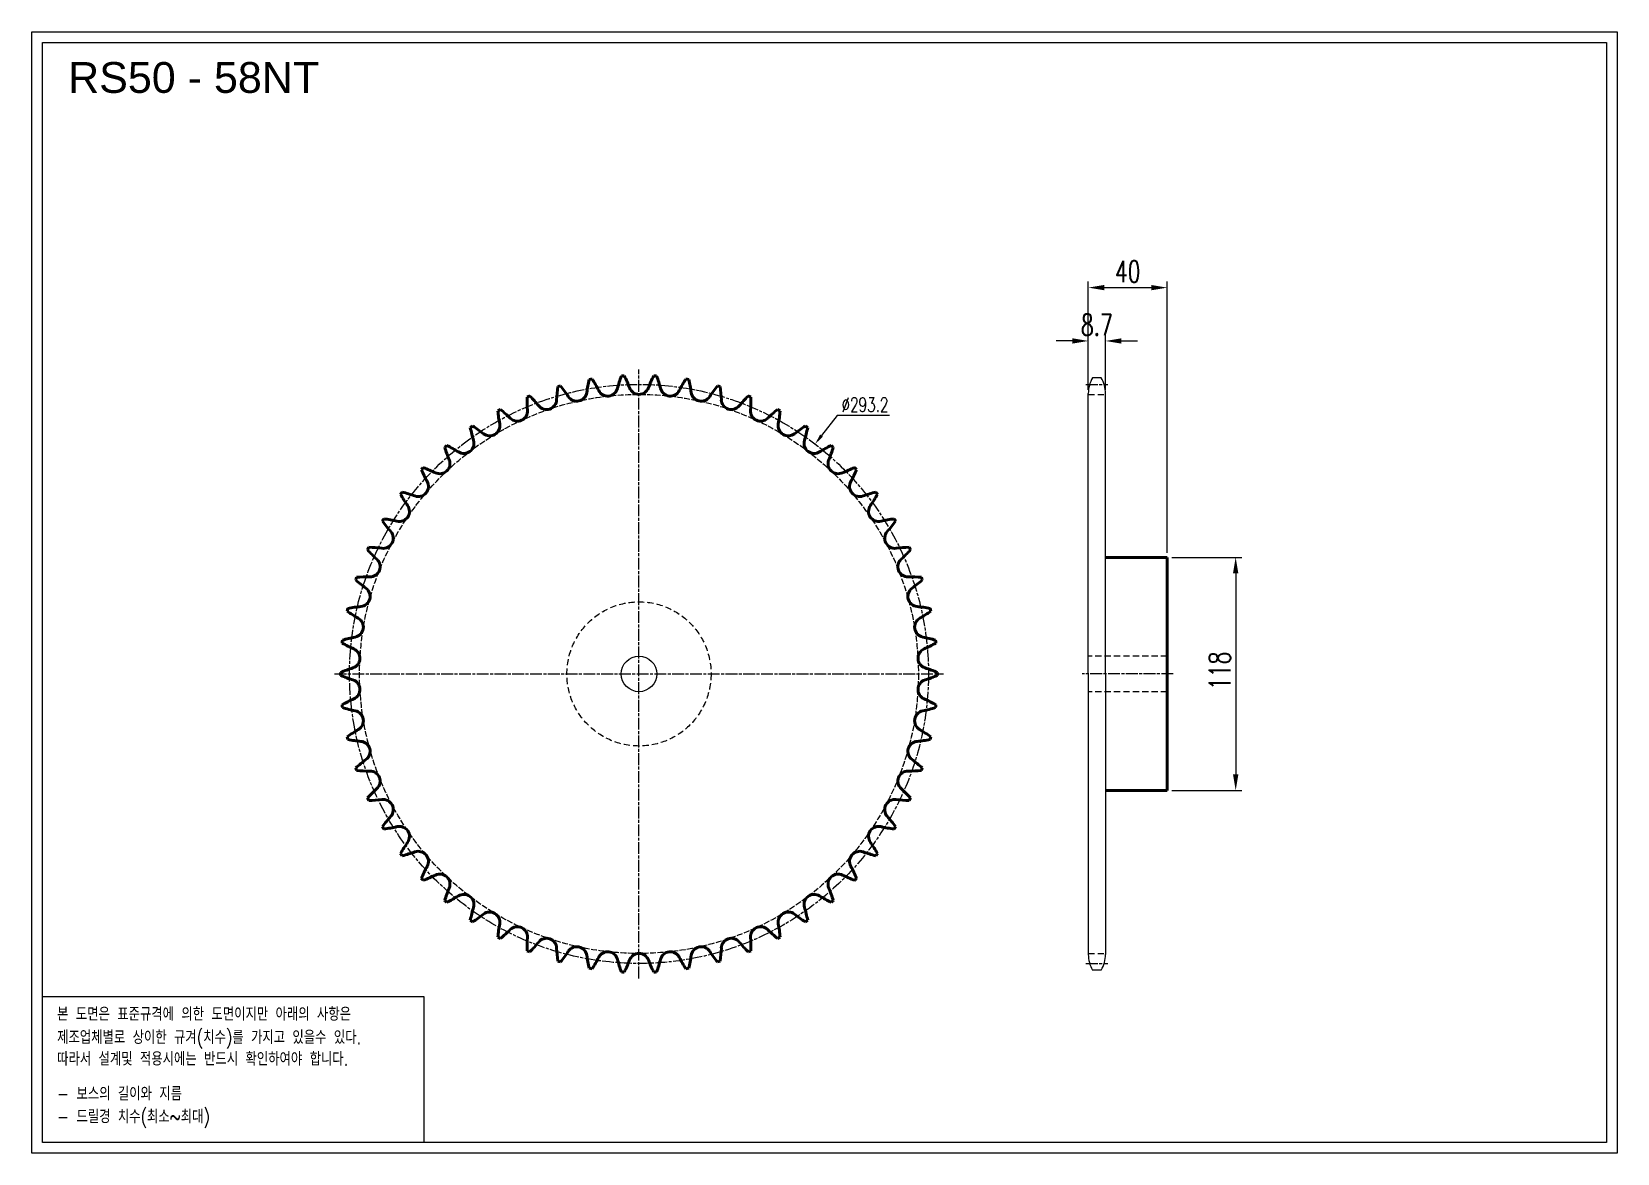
# Model space of a CAD drawing. Header units: millimetres. Extents: x 8537 to 9340, y 2321 to 2889.
import ezdxf

# ---------------------------------------------------------------- set-up
doc = ezdxf.new("R2010")
doc.units = ezdxf.units.MM
for name, pattern in [('AM_ISO02W050', [7.5, 6, -1.5]), ('AM_ISO02W050x2', [3.75, 3, -0.75]), ('AM_ISO08W050', [18, 12, -1.5, 3, -1.5]), ('AM_ISO08W050x2', [9, 6, -0.75, 1.5, -0.75]), ('HIDDEN', [9.525, 6.35, -3.175])]:
    doc.linetypes.add(name, pattern=pattern)
for name, color, linetype, lineweight in [('20', 7, 'Continuous', 50), ('21', 6, 'AM_ISO02W050', 25), ('22', 30, 'AM_ISO08W050', 25), ('23', 40, 'AM_ISO08W050', 25), ('VIS', 7, 'Continuous', 50)]:
    doc.layers.add(name, color=color, linetype=linetype, lineweight=lineweight)
doc.layers.add('HL', color=2, linetype='HIDDEN')
doc.layers.add('S-DIM', color=7, linetype='Continuous')
doc.styles.add('HAN', font='ROMANS.shx', dxfattribs={"width": 0.7, "bigfont": 'whgtxt.shx'})
doc.styles.add('HSG', font='SIMPLEX.shx', dxfattribs={"width": 0.7, "bigfont": 'HSG.shx'})
doc.styles.get("Standard").update_dxf_attribs({"font": 'arial.ttf'})
doc.dimstyles.new('APP16', dxfattribs={"dimscale": 3, "dimtxt": 2.4, "dimasz": 1.8, "dimexe": 0.7, "dimexo": 0.5, "dimgap": 0.6, "dimtad": 1, "dimtoh": 1, "dimdec": 1, "dimrnd": 0.01, "dimzin": 9, "dimdsep": 46, "dimtxsty": 'HSG', "dimcen": 0, "dimclrd": 1, "dimclre": 1, "dimclrt": 256, "dimazin": 2, "dimtp": 1, "dimtm": 1, "dimtfac": 0.5, "dimtdec": 1, "dimtofl": 0, "dimtmove": 0, "dimatfit": 3, "dimfxl": 0, "dimtvp": 1, "dimtolj": 2, "dimlwd": -1, "dimlwe": -1, "dimarcsym": 0})
doc.dimstyles.new('APP23', dxfattribs={"dimscale": 4.5, "dimtxt": 2.4, "dimasz": 1.8, "dimexe": 0.7, "dimexo": 0.5, "dimgap": 0.6, "dimtad": 1, "dimtoh": 1, "dimdec": 1, "dimrnd": 0.01, "dimzin": 9, "dimdsep": 46, "dimtxsty": 'HSG', "dimcen": 0, "dimclrd": 1, "dimclre": 1, "dimclrt": 256, "dimazin": 2, "dimtp": 1, "dimtm": 1, "dimtfac": 0.5, "dimtdec": 1, "dimtix": 1, "dimtofl": 0, "dimtmove": 0, "dimatfit": 3, "dimfxl": 0, "dimtvp": 1, "dimtolj": 2, "dimlwd": -1, "dimlwe": -1, "dimarcsym": 0})

# ---------------------------------------------------------------- blocks, each defined once
blk = doc.blocks.new('*D1')
at = {"layer": 'Defpoints', "color": 0, "transparency": 16777216}
for p in [(8933.5, 2679.95), (8755.15, 2447.2)]:
    blk.add_point(p, dxfattribs=at)
at = {"layer": 'S-DIM', "color": 1, "transparency": 16777216}
for p, q in [((8944.63, 2694.47), (8936.79, 2684.24)), ((8971.15, 2694.47), (8944.63, 2694.47))]:
    blk.add_line(p, q, dxfattribs=at)
blk.add_solid([(8936.07, 2684.78), (8937.5, 2683.69), (8933.5, 2679.95)], dxfattribs=at)
at = {"layer": 'S-DIM', "transparency": 16777216, "insert": (8958.79, 2699.87), "char_height": 7.2, "attachment_point": 5, "style": 'HSG'}
blk.add_mtext('\\A2;∅293.2', dxfattribs=at)
blk = doc.blocks.new('*D2')
at = {"layer": 'Defpoints', "color": 0, "transparency": 16777216}
for p in [(9080.58, 2732.16), (9071.88, 2705.1), (9080.58, 2705.1)]:
    blk.add_point(p, dxfattribs=at)
at = {"layer": 'S-DIM', "color": 1, "transparency": 16777216}
for p, q in [((9063.78, 2732.16), (9055.68, 2732.16)), ((9071.88, 2707.35), (9071.88, 2735.31)), ((9080.58, 2707.35), (9080.58, 2735.31)), ((9088.68, 2732.16), (9096.78, 2732.16))]:
    blk.add_line(p, q, dxfattribs=at)
for points in [[(9063.78, 2733.51), (9063.78, 2730.81), (9071.88, 2732.16)], [(9088.68, 2733.51), (9088.68, 2730.81), (9080.58, 2732.16)]]:
    blk.add_solid(points, dxfattribs=at)
at = {"layer": 'S-DIM', "transparency": 16777216, "insert": (9076.23, 2740.26), "char_height": 10.8, "attachment_point": 5, "style": 'HSG'}
blk.add_mtext('\\A2;8.7', dxfattribs=at)
blk = doc.blocks.new('*D3')
at = {"layer": 'Defpoints', "color": 0, "transparency": 16777216}
for p in [(9111.88, 2759.16), (9071.88, 2705.1), (9111.88, 2622.58)]:
    blk.add_point(p, dxfattribs=at)
at = {"layer": 'S-DIM', "color": 1, "transparency": 16777216}
for p, q in [((9071.88, 2707.35), (9071.88, 2762.31)), ((9079.98, 2759.16), (9103.78, 2759.16)), ((9111.88, 2624.83), (9111.88, 2762.31))]:
    blk.add_line(p, q, dxfattribs=at)
for points in [[(9079.98, 2760.51), (9079.98, 2757.81), (9071.88, 2759.16)], [(9103.78, 2760.51), (9103.78, 2757.81), (9111.88, 2759.16)]]:
    blk.add_solid(points, dxfattribs=at)
at = {"layer": 'S-DIM', "transparency": 16777216, "insert": (9091.88, 2767.26), "char_height": 10.8, "attachment_point": 5, "style": 'HSG'}
blk.add_mtext('\\A2;40', dxfattribs=at)
blk = doc.blocks.new('*D4')
at = {"layer": 'Defpoints', "color": 0, "transparency": 16777216}
for p in [(9111.88, 2622.58), (9111.88, 2504.58), (9146.54, 2504.58)]:
    blk.add_point(p, dxfattribs=at)
at = {"layer": 'S-DIM', "color": 1, "transparency": 16777216}
for p, q in [((9114.13, 2622.58), (9149.69, 2622.58)), ((9146.54, 2614.48), (9146.54, 2512.68)), ((9114.13, 2504.58), (9149.69, 2504.58))]:
    blk.add_line(p, q, dxfattribs=at)
for points in [[(9145.19, 2614.48), (9147.89, 2614.48), (9146.54, 2622.58)], [(9145.19, 2512.68), (9147.89, 2512.68), (9146.54, 2504.58)]]:
    blk.add_solid(points, dxfattribs=at)
at = {"layer": 'S-DIM', "transparency": 16777216, "insert": (9138.44, 2565.17), "char_height": 10.8, "attachment_point": 5, "rotation": 90, "style": 'HSG'}
blk.add_mtext('\\A2;118', dxfattribs=at)

msp = doc.modelspace()

# ---------------------------------------------------------------- linework, layer by layer
for p, q in [((9078.45, 2713.5), (9074.01, 2713.5)), ((9071.88, 2563.58), (9071.88, 2705.56)), ((9080.58, 2563.58), (9080.58, 2705.56)), ((9071.88, 2563.58), (9071.88, 2421.59)), ((9080.58, 2563.58), (9080.58, 2421.59)), ((9078.45, 2413.65), (9074.01, 2413.65))]:
    msp.add_line(p, q)
for points in [[(8536.74, 2888.72), (9339.82, 2888.72), (9339.82, 2320.88), (8536.74, 2320.88)], [(8542.14, 2883.32), (9334.42, 2883.32), (9334.42, 2326.29), (8542.14, 2326.29)]]:
    msp.add_lwpolyline(points, close=True)
at = {"color": 6}
msp.add_lwpolyline([(8542.14, 2400.31), (8735.35, 2400.31), (8735.35, 2326.29), (8542.14, 2326.29)], close=True, dxfattribs=at)
msp.add_circle((8844.32, 2563.58), 9)
for centre, start, end in [((9087.76, 2705.56), 150, 180), ((9064.71, 2705.56), 0, 30), ((9087.76, 2421.59), 180, 210), ((9064.71, 2421.59), 330, 0)]:
    msp.add_arc(centre, 15.87, start, end)
at = {"layer": '20'}
for centre, radius, start, end in [((8904.23, 2689.69), 73.15, 160.19542, 165.43103), ((8844.32, 2563.58), 151.16, 92.8251, 93.3818), ((8771.13, 2682.47), 73.15, 20.77586, 26.01148), ((8917.52, 2682.47), 73.15, 153.98852, 159.22414), ((8844.32, 2563.58), 151.16, 86.6182, 87.1749), ((8784.42, 2689.69), 73.15, 14.56897, 19.80458), ((8875.72, 2699.62), 73.15, 172.60921, 177.84483), ((8844.32, 2563.58), 151.16, 105.23889, 105.79559), ((8747.28, 2663.96), 73.15, 33.18966, 38.42527), ((8890.25, 2695.43), 73.15, 166.40231, 171.63793), ((8844.32, 2563.58), 151.16, 99.032, 99.58869), ((8758.71, 2673.86), 73.15, 26.98276, 32.21838), ((8828.47, 2709.38), 5.13, 206.98276, 345.43103), ((8844.32, 2710.24), 5.13, 200.77586, 339.22414), ((8860.18, 2709.38), 5.13, 194.56897, 333.01724), ((8929.94, 2673.86), 73.15, 147.78162, 153.01724), ((8844.32, 2563.58), 151.16, 80.41131, 80.968), ((8798.4, 2695.43), 73.15, 8.36207, 13.59769), ((8941.36, 2663.96), 73.15, 141.57473, 146.81034), ((8844.32, 2563.58), 151.16, 74.20441, 74.76111), ((8812.93, 2699.62), 73.15, 2.15517, 7.39079), ((8860.83, 2702.22), 73.15, 178.81611, 184.05172), ((8844.32, 2563.58), 151.16, 111.44579, 112.00249), ((8737, 2652.88), 73.15, 39.39655, 44.63217), ((8797.49, 2702.56), 5.13, 219.39655, 357.84483), ((8812.8, 2706.81), 5.13, 213.18966, 351.63793), ((8875.85, 2706.81), 5.13, 188.36207, 326.81034), ((8891.15, 2702.56), 5.13, 182.15517, 320.60345), ((8951.65, 2652.88), 73.15, 135.36783, 140.60345), ((8844.32, 2563.58), 151.16, 67.99751, 68.55421), ((8827.82, 2702.22), 73.15, 355.94828, 1.18389), ((8844.32, 2563.58), 151.16, 117.65268, 118.20938), ((8845.74, 2703.19), 73.15, 185.023, 190.25862), ((8727.97, 2640.75), 73.15, 45.60345, 50.83907), ((8782.74, 2696.68), 5.13, 225.60345, 4.05172), ((8905.91, 2696.68), 5.13, 175.94828, 314.39655), ((8960.67, 2640.75), 73.15, 129.16093, 134.39655), ((8844.32, 2563.58), 151.16, 61.79062, 62.34732), ((8842.91, 2703.19), 73.15, 349.74138, 354.977), ((8844.32, 2563.58), 151.16, 123.85958, 124.41628), ((8830.64, 2702.52), 73.15, 191.2299, 196.46552), ((8720.31, 2627.72), 73.15, 51.81034, 57.04596), ((8768.71, 2689.25), 5.13, 231.81034, 10.25862), ((8919.94, 2689.25), 5.13, 169.74138, 308.18966), ((8968.34, 2627.72), 73.15, 122.95404, 128.18966), ((8858.01, 2702.52), 73.15, 343.53448, 348.7701), ((8844.32, 2563.58), 151.16, 55.58372, 56.14042), ((8844.32, 2563.58), 151.16, 130.06648, 130.62318), ((8815.7, 2700.23), 73.15, 197.4368, 202.67241), ((8714.1, 2613.93), 73.15, 58.01724, 63.25286), ((8755.57, 2680.33), 5.13, 238.01724, 16.46552), ((8933.08, 2680.33), 5.13, 163.53448, 301.98276), ((8974.54, 2613.93), 73.15, 116.74714, 121.98276), ((8872.95, 2700.23), 73.15, 337.32759, 342.5632), ((8844.32, 2563.58), 151.16, 49.37682, 49.93352), ((8844.32, 2563.58), 151.16, 136.27337, 136.83007), ((8801.09, 2696.33), 73.15, 203.64369, 208.87931), ((8709.42, 2599.56), 73.15, 64.22414, 69.45976), ((8743.46, 2670.05), 5.13, 244.22414, 22.67241), ((8945.18, 2670.05), 5.13, 157.32759, 295.77586), ((8979.23, 2599.56), 73.15, 110.54024, 115.77586), ((8887.56, 2696.33), 73.15, 331.12069, 336.35631), ((8844.32, 2563.58), 151.16, 43.16993, 43.72663), ((8732.54, 2658.52), 5.13, 250.43103, 28.87931), ((8956.11, 2658.52), 5.13, 151.12069, 289.56897), ((8844.32, 2563.58), 151.16, 142.48027, 143.03697), ((8786.99, 2690.88), 73.15, 209.85059, 215.08621), ((8706.32, 2584.76), 73.15, 70.43103, 75.66665), ((8982.33, 2584.76), 73.15, 104.33335, 109.56897), ((8901.66, 2690.88), 73.15, 324.91379, 330.14941), ((8844.32, 2563.58), 151.16, 36.96303, 37.51973), ((8722.93, 2645.88), 5.13, 256.63793, 35.08621), ((8965.72, 2645.88), 5.13, 144.91379, 283.36207), ((8714.74, 2632.27), 5.13, 262.84483, 41.2931), ((8844.32, 2563.58), 151.16, 148.68717, 149.24387), ((8773.56, 2683.93), 73.15, 216.05749, 221.2931), ((8704.84, 2569.72), 73.15, 76.63793, 81.87355), ((8983.81, 2569.72), 73.15, 98.12645, 103.36207), ((8973.9, 2632.27), 5.13, 138.7069, 277.15517), ((8915.09, 2683.93), 73.15, 318.7069, 323.94251), ((8844.32, 2563.58), 151.16, 30.75613, 31.31283), ((8844.32, 2563.58), 151.16, 154.89406, 155.45076), ((8760.96, 2675.58), 73.15, 222.26438, 227.5), ((8704.99, 2554.6), 73.15, 82.84483, 88.08045), ((8983.65, 2554.6), 73.15, 91.91955, 97.15517), ((8927.68, 2675.58), 73.15, 312.5, 317.73562), ((8844.32, 2563.58), 151.16, 24.54924, 25.10594), ((8708.08, 2617.86), 5.13, 269.05172, 47.5), ((8980.57, 2617.86), 5.13, 132.5, 270.94828), ((8844.32, 2563.58), 151.16, 161.10096, 161.65766), ((8749.34, 2665.91), 73.15, 228.47128, 233.7069), ((8706.78, 2539.59), 73.15, 89.05172, 94.28734), ((8981.87, 2539.59), 73.15, 85.71266, 90.94828), ((8939.31, 2665.91), 73.15, 306.2931, 311.52872), ((8844.32, 2563.58), 151.16, 18.34234, 18.89904), ((8703.01, 2602.81), 5.13, 275.25862, 53.7069), ((8985.64, 2602.81), 5.13, 126.2931, 264.74138), ((8844.32, 2563.58), 151.16, 167.30786, 167.86456), ((8738.83, 2655.04), 73.15, 234.67818, 239.91379), ((8710.18, 2524.86), 73.15, 95.25862, 100.49424), ((8978.47, 2524.86), 73.15, 79.50576, 84.74138), ((8949.81, 2655.04), 73.15, 300.08621, 305.32182), ((8844.32, 2563.58), 151.16, 12.13544, 12.69214), ((8699.59, 2587.3), 5.13, 281.46552, 59.91379), ((8989.06, 2587.3), 5.13, 120.08621, 258.53448), ((8844.32, 2563.58), 151.16, 173.51475, 174.07145), ((8729.56, 2643.1), 73.15, 240.88507, 246.12069), ((8715.15, 2510.58), 73.15, 101.46552, 106.70113), ((8973.5, 2510.58), 73.15, 73.29887, 78.53448), ((8959.08, 2643.1), 73.15, 293.87931, 299.11493), ((8844.32, 2563.58), 151.16, 5.92855, 6.48525), ((8697.87, 2571.52), 5.13, 287.67241, 66.12069), ((8990.77, 2571.52), 5.13, 113.87931, 252.32759), ((8721.64, 2496.93), 73.15, 107.67241, 112.90803), ((8844.32, 2563.58), 151.16, 179.72165, 180.27835), ((8721.64, 2630.22), 73.15, 247.09197, 252.32759), ((8967.01, 2496.93), 73.15, 67.09197, 72.32759), ((8967.01, 2630.22), 73.15, 287.67241, 292.90803), ((8844.32, 2563.58), 151.16, 359.72165, 0.27835), ((8697.87, 2555.64), 5.13, 293.87931, 72.32759), ((8990.77, 2555.64), 5.13, 107.67241, 246.12069), ((8729.56, 2484.05), 73.15, 113.87931, 119.11493), ((8844.32, 2563.58), 151.16, 185.92855, 186.48525), ((8715.15, 2616.57), 73.15, 253.29887, 258.53448), ((8973.5, 2616.57), 73.15, 281.46552, 286.70113), ((8959.08, 2484.05), 73.15, 60.88507, 66.12069), ((8844.32, 2563.58), 151.16, 353.51475, 354.07145), ((8699.59, 2539.85), 5.13, 300.08621, 78.53448), ((8989.06, 2539.85), 5.13, 101.46552, 239.91379), ((8738.83, 2472.11), 73.15, 120.08621, 125.32182), ((8844.32, 2563.58), 151.16, 192.13544, 192.69214), ((8710.18, 2602.29), 73.15, 259.50576, 264.74138), ((8978.47, 2602.29), 73.15, 275.25862, 280.49424), ((8949.81, 2472.11), 73.15, 54.67818, 59.91379), ((8844.32, 2563.58), 151.16, 347.30786, 347.86456), ((8703.01, 2524.34), 5.13, 306.2931, 84.74138), ((8985.64, 2524.34), 5.13, 95.25862, 233.7069), ((8749.34, 2461.24), 73.15, 126.2931, 131.52872), ((8844.32, 2563.58), 151.16, 198.34234, 198.89904), ((8706.78, 2587.56), 73.15, 265.71266, 270.94828), ((8708.08, 2509.29), 5.13, 312.5, 90.94828), ((8980.57, 2509.29), 5.13, 89.05172, 227.5), ((8981.87, 2587.56), 73.15, 269.05172, 274.28734), ((8939.31, 2461.24), 73.15, 48.47128, 53.7069), ((8844.32, 2563.58), 151.16, 341.10096, 341.65766), ((8760.96, 2451.57), 73.15, 132.5, 137.73562), ((8844.32, 2563.58), 151.16, 204.54924, 205.10594), ((8704.99, 2572.55), 73.15, 271.91955, 277.15517), ((8714.74, 2494.88), 5.13, 318.7069, 97.15517), ((8973.9, 2494.88), 5.13, 82.84483, 221.2931), ((8983.65, 2572.55), 73.15, 262.84483, 268.08045), ((8927.68, 2451.57), 73.15, 42.26438, 47.5), ((8844.32, 2563.58), 151.16, 334.89406, 335.45076), ((8773.56, 2443.22), 73.15, 138.7069, 143.94251), ((8915.09, 2443.22), 73.15, 36.05749, 41.2931), ((8844.32, 2563.58), 151.16, 210.75613, 211.31283), ((8704.84, 2557.43), 73.15, 278.12645, 283.36207), ((8722.93, 2481.27), 5.13, 324.91379, 103.36207), ((8965.72, 2481.27), 5.13, 76.63793, 215.08621), ((8983.81, 2557.43), 73.15, 256.63793, 261.87355), ((8844.32, 2563.58), 151.16, 328.68717, 329.24387), ((8786.99, 2436.27), 73.15, 144.91379, 150.14941), ((8732.54, 2468.63), 5.13, 331.12069, 109.56897), ((8956.11, 2468.63), 5.13, 70.43103, 208.87931), ((8901.66, 2436.27), 73.15, 29.85059, 35.08621), ((8844.32, 2563.58), 151.16, 216.96303, 217.51973), ((8706.32, 2542.39), 73.15, 284.33335, 289.56897), ((8801.09, 2430.82), 73.15, 151.12069, 156.35631), ((8887.56, 2430.82), 73.15, 23.64369, 28.87931), ((8982.33, 2542.39), 73.15, 250.43103, 255.66665), ((8844.32, 2563.58), 151.16, 322.48027, 323.03697), ((8844.32, 2563.58), 151.16, 223.16993, 223.72663), ((8709.42, 2527.59), 73.15, 290.54024, 295.77586), ((8743.46, 2457.1), 5.13, 337.32759, 115.77586), ((8945.18, 2457.1), 5.13, 64.22414, 202.67241), ((8979.23, 2527.59), 73.15, 244.22414, 249.45976), ((8844.32, 2563.58), 151.16, 316.27337, 316.83007), ((8815.7, 2426.92), 73.15, 157.32759, 162.5632), ((8714.1, 2513.22), 73.15, 296.74714, 301.98276), ((8755.57, 2446.82), 5.13, 343.53448, 121.98276), ((8933.08, 2446.82), 5.13, 58.01724, 196.46552), ((8974.54, 2513.22), 73.15, 238.01724, 243.25286), ((8872.95, 2426.92), 73.15, 17.4368, 22.67241), ((8844.32, 2563.58), 151.16, 229.37682, 229.93352), ((8830.64, 2424.63), 73.15, 163.53448, 168.7701), ((8720.31, 2499.43), 73.15, 302.95404, 308.18966), ((8768.71, 2437.91), 5.13, 349.74138, 128.18966), ((8919.94, 2437.91), 5.13, 51.81034, 190.25862), ((8968.34, 2499.43), 73.15, 231.81034, 237.04596), ((8858.01, 2424.63), 73.15, 11.2299, 16.46552), ((8844.32, 2563.58), 151.16, 310.06648, 310.62318), ((8844.32, 2563.58), 151.16, 235.58372, 236.14042), ((8845.74, 2423.96), 73.15, 169.74138, 174.977), ((8727.97, 2486.4), 73.15, 309.16093, 314.39655), ((8782.74, 2430.47), 5.13, 355.94828, 134.39655), ((8905.91, 2430.47), 5.13, 45.60345, 184.05172), ((8960.67, 2486.4), 73.15, 225.60345, 230.83907), ((8842.91, 2423.96), 73.15, 5.023, 10.25862), ((8844.32, 2563.58), 151.16, 303.85958, 304.41628), ((8844.32, 2563.58), 151.16, 241.79062, 242.34732), ((8860.83, 2424.94), 73.15, 175.94828, 181.18389), ((8737, 2474.27), 73.15, 315.36783, 320.60345), ((8797.49, 2424.59), 5.13, 2.15517, 140.60345), ((8812.8, 2420.34), 5.13, 8.36207, 146.81034), ((8875.85, 2420.34), 5.13, 33.18966, 171.63793), ((8891.15, 2424.59), 5.13, 39.39655, 177.84483), ((8951.65, 2474.27), 73.15, 219.39655, 224.63217), ((8827.82, 2424.94), 73.15, 358.81611, 4.05172), ((8844.32, 2563.58), 151.16, 297.65268, 298.20938), ((8844.32, 2563.58), 151.16, 247.99751, 248.55421), ((8875.72, 2427.53), 73.15, 182.15517, 187.39079), ((8844.32, 2563.58), 151.16, 254.20441, 254.76111), ((8747.28, 2463.19), 73.15, 321.57473, 326.81034), ((8890.25, 2431.73), 73.15, 188.36207, 193.59769), ((8758.71, 2453.29), 73.15, 327.78162, 333.01724), ((8828.47, 2417.77), 5.13, 14.56897, 153.01724), ((8904.23, 2437.46), 73.15, 194.56897, 199.80458), ((8771.13, 2444.68), 73.15, 333.98852, 339.22414), ((8844.32, 2416.91), 5.13, 20.77586, 159.22414), ((8917.52, 2444.68), 73.15, 200.77586, 206.01148), ((8784.42, 2437.46), 73.15, 340.19542, 345.43103), ((8860.18, 2417.77), 5.13, 26.98276, 165.43103), ((8929.94, 2453.29), 73.15, 206.98276, 212.21838), ((8798.4, 2431.73), 73.15, 346.40231, 351.63793), ((8941.36, 2463.19), 73.15, 213.18966, 218.42527), ((8844.32, 2563.58), 151.16, 285.23889, 285.79559), ((8812.93, 2427.53), 73.15, 352.60921, 357.84483), ((8844.32, 2563.58), 151.16, 291.44579, 292.00249), ((8844.32, 2563.58), 151.16, 260.41131, 260.968), ((8844.32, 2563.58), 151.16, 266.6182, 267.1749), ((8844.32, 2563.58), 151.16, 272.8251, 273.3818), ((8844.32, 2563.58), 151.16, 279.032, 279.58869)]:
    msp.add_arc(centre, radius, start, end, dxfattribs=at)
at = {"layer": '21', "linetype": 'AM_ISO02W050x2'}
msp.add_circle((8844.32, 2563.58), 141.53, dxfattribs=at)
at = {"layer": '22', "linetype": 'AM_ISO08W050x2'}
for p, q in [((9070.7, 2710.19), (9081.76, 2710.19)), ((9114.91, 2563.58), (9068.85, 2563.58)), ((9070.7, 2416.96), (9081.76, 2416.96))]:
    msp.add_line(p, q, dxfattribs=at)
msp.add_circle((8844.32, 2563.58), 146.61, dxfattribs=at)
at = {"layer": '23', "linetype": 'AM_ISO08W050x2'}
for p, q in [((8844.32, 2409.41), (8844.32, 2717.74)), ((8690.16, 2563.58), (8998.48, 2563.58))]:
    msp.add_line(p, q, dxfattribs=at)
at = {"layer": 'HL', "ltscale": 0.5}
for p, q in [((9071.88, 2705.1), (9080.58, 2705.1)), ((9111.88, 2572.58), (9071.88, 2572.58)), ((9111.88, 2554.58), (9071.88, 2554.58)), ((9071.88, 2422.05), (9080.58, 2422.05))]:
    msp.add_line(p, q, dxfattribs=at)
msp.add_circle((8844.32, 2563.58), 36.5, dxfattribs=at)
at = {"layer": 'VIS'}
for p, q in [((9111.88, 2622.58), (9080.58, 2622.58)), ((9111.88, 2622.58), (9111.88, 2504.58)), ((9111.88, 2504.58), (9080.58, 2504.58))]:
    msp.add_line(p, q, dxfattribs=at)

# ---------------------------------------------------------------- texts
msp.add_text('RS50 - 58NT', height=15.6).set_placement((8555.17, 2857.76))
at = {"color": 6, "style": 'HAN', "width": 0.8}
for s, p in [('본 도면은 표준규격에 의한 도면이지만 아래의 사항은', (8549.61, 2387.97)), ('제조업체별로 상이한 규겨(치수)를 가지고 있을수 있다.', (8549.61, 2376.2)), ('따라서 설계및 적용시에는 반드시 확인하여야 합니다.', (8549.61, 2365.27)), ('- 보스의 길이와 지름', (8549.61, 2347.65)), ('- 드릴경 치수(최소~최대)', (8549.61, 2336.08))]:
    msp.add_text(s, height=6.7931, dxfattribs=at).set_placement(p)

# ---------------------------------------------------------------- dimensions: what is measured, and where the dimension line sits
at = {"layer": 'S-DIM'}
dim = msp.add_linear_dim(base=(9111.88, 2759.16), p1=(9071.88, 2705.1), p2=(9111.88, 2622.58), dimstyle='APP23', dxfattribs=at)
dim.commit()
dim.dimension.update_dxf_attribs({"geometry": '*D3', "text_midpoint": (9091.88, 2767.26)})
dim = msp.add_linear_dim(base=(9080.58, 2732.16), p1=(9071.88, 2705.1), p2=(9080.58, 2705.1), dimstyle='APP23', dxfattribs=at)
dim.commit()
dim.dimension.update_dxf_attribs({"geometry": '*D2', "text_midpoint": (9076.23, 2732.16), "dimtype": 128})
at = {"layer": 'S-DIM', "color": 3}
dim = msp.add_diameter_dim_2p(p1=(8755.15, 2447.2), p2=(8933.5, 2679.95), dimstyle='APP16', dxfattribs=at)
dim.commit()
dim.dimension.update_dxf_attribs({"geometry": '*D1', "text_midpoint": (8958.79, 2694.47), "dimtype": 131})
at = {"layer": 'S-DIM'}
dim = msp.add_linear_dim(base=(9146.54, 2504.58), p1=(9111.88, 2622.58), p2=(9111.88, 2504.58), angle=90, dimstyle='APP23', dxfattribs=at)
dim.commit()
dim.dimension.update_dxf_attribs({"geometry": '*D4', "text_midpoint": (9146.54, 2565.17), "dimtype": 128})

doc.saveas('drawing.dxf')
